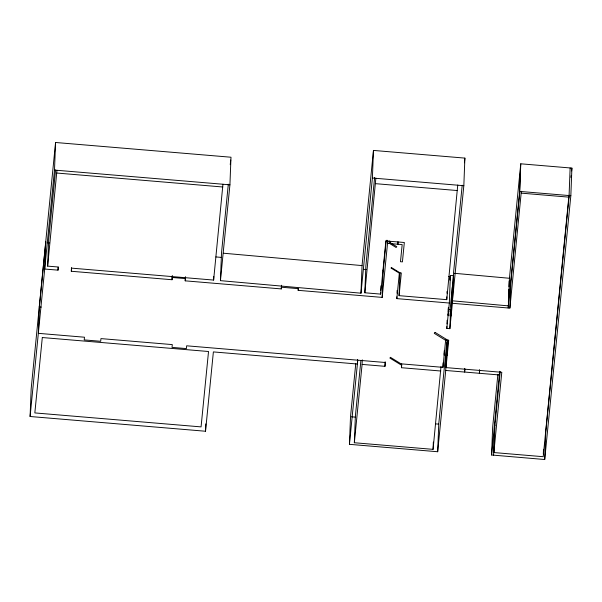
<?xml version="1.0" encoding="UTF-8"?>
<svg xmlns="http://www.w3.org/2000/svg" width="602" height="602" viewBox="0 0 602 602"><rect width="100%" height="100%" fill="white"/><g stroke="black" fill="none" stroke-linecap="round" stroke-linejoin="round"><path stroke-width="0.9" d="M357.573 359.417L357.4 364.022L213.379 351.914L205.523 431.243L30.1 416.501L31.161 388.9L55.565 142.486L230.987 157.227L229.926 184.829L220.437 280.645L360.989 293.189L372.397 178.026L373.458 150.425L464.887 158.108L463.833 185.709L452.433 300.812L508.374 305.876L519.707 191.406L520.768 163.804L571.9 168.101L570.839 195.703L544.712 459.514L491.578 454.992L492.639 427.39L497.892 374.361M39.393 305.741L38.332 333.342L84.483 337.218L84.212 339.912L100.692 341.296L100.955 338.602L172.3 344.6L172.021 347.392L186.379 348.596L186.65 345.804L385.348 362.502L384.971 366.325L362.103 364.406L362.276 359.861M45.767 241.432L44.706 269.034L58.01 270.147L58.319 267.017L47.641 266.122L48.649 239.724L55.565 169.922M30.1 416.501L54.504 170.088L55.565 142.486M47.641 266.122L56.957 170.313M58.01 270.147L58.198 267.122M172.33 275.678L172.037 279.734L71.314 271.269L71.457 267.566M172.037 279.734L172.172 276.107M281.533 285.393L281.292 288.915L185.213 280.841L185.356 277.213M185.213 280.841L185.506 276.785M205.523 431.243L205.809 423.883M71.314 271.269L71.623 268.138L213.62 280.073L213.755 276.431M213.62 280.073L222.943 184.265M220.437 280.645L221.498 253.043L228.316 184.204M281.292 288.915L281.435 285.243M387.756 241.109L382.18 297.396L298.178 290.337L298.246 288.501M446.789 342.862L445.728 370.463L437.677 451.741L349.446 444.329L350.507 416.727L355.774 363.495M441.003 366.483L433.071 449.355L354.345 442.741L355.353 416.411L360.899 360.455M360.989 293.189L362.05 265.587L373.458 150.425M387.65 240.288L387.537 243.351L402.174 244.585L400.481 261.719L402.414 261.885L404.333 242.501L385.882 240.95L380.622 294.107L364.835 292.775L365.865 266.024L374.64 177.44M364.835 292.775L375.859 178.147M380.622 294.107L380.69 292.256M380.765 290.412L380.938 285.799M382.18 297.396L383.241 269.794M389.193 243.231L389.411 240.981M384.971 366.325L385.145 361.697M462.201 185.243L453.494 273.21L452.38 303.295L449.867 328.662L446.812 328.406L449.325 303.039L396.823 298.622L396.891 296.801M397.034 293.166L397.139 290.435M457.753 185.025L446.737 299.661L399.073 295.657L399.954 272.586M440.83 371.02L401.466 367.709L401.609 364.007M433.071 449.355L433.35 442.094M437.677 451.741L438.738 424.139L447.068 340.002L446.007 367.604L501.797 372.292L493.843 452.553L543.207 456.7L568.988 195.289M401.466 367.709L401.843 363.894L442.952 367.348L443.125 362.795M444.156 355.218L444.329 350.665M444.253 354.202L444.396 350.56M446.737 299.661L446.842 296.891M446.985 293.204L447.06 291.36M446.812 328.406L446.88 326.593M446.985 323.868L447.12 320.241M448.069 315.719L448.136 313.898M448.204 312.077L448.377 307.524M448.151 314.861L448.43 307.577M447.211 355.473L447.873 339.897M449.325 303.039L450.334 276.642L448.498 276.484M449.867 328.662L450.597 309.624L448.302 309.428M451.124 315.975L452.268 287.53M464.767 368.386L464.624 372.051L464.91 369.192M479.531 369.628L479.395 373.293L479.674 370.433M493.58 455.217L494.641 427.616M493.843 452.553L494.904 424.952M491.578 454.992L499.645 371.299M521.347 191.285L509.894 308.036L508.163 307.983L508.269 305.199M508.381 302.415L508.878 289.427M508.983 286.642L509.209 280.983M508.374 305.876L509.435 278.274L520.768 163.804M509.894 308.036L510.932 281.126L519.812 191.459M519.549 193.001L520.61 165.399M543.32 453.916L543.493 449.28M544.712 459.514L545.773 431.912L569.214 195.229M569.078 195.552L570.132 167.95M45.722 242.636L39.348 306.945L41.222 307.103M230.25 164.67L230.716 160.019M298.178 290.337L298.344 288.651L281.458 287.229M349.446 444.329L357.776 360.192M354.345 442.741L362.103 364.406M383.196 270.998L386.243 240.251M390.284 243.584L390.51 241.342M397.538 244.164L397.756 241.921M398.042 244.239L398.261 241.996M396.823 298.622L399.382 272.826L401.316 272.984L399.073 295.657M450.01 279.162L450.379 275.438L453.441 275.693L449.957 311.565M449.972 280.276L450.334 276.642M442.952 367.348L445.661 339.987L448.716 340.243L446.007 367.604M464.428 162.788L464.887 158.108M449.98 315.862L450.597 309.624M494.882 425.644L500.239 371.517M570.974 177.455L571.155 175.588M571.622 170.908L571.9 168.101M372.397 178.026L463.833 185.709M519.707 191.406L570.839 195.703M521.279 193.144L568.92 197.147M375.64 183.678L457.543 190.563M54.504 170.088L229.926 184.829M56.859 173.045L222.838 186.996M47.588 242.794L49.462 242.945M215.862 256.934L221.468 257.408M363.563 269.342L366.37 269.583M172.255 277.484L185.439 278.598M452.38 303.295L508.163 307.983M445.728 370.463L499.502 374.978M351.433 416.802L355.15 417.111M435.953 423.906L438.738 424.139M454.42 273.3L509.435 278.274M223.365 253.209L362.05 265.587M389.667 243.501L396.108 247.497L396.771 246.677L390.329 242.719L389.667 243.532M42.306 337.541L34.833 412.919L201.068 426.893L208.533 351.508L42.306 337.541M391.405 267.529L391.007 268.033L399.186 273.067L399.593 272.563L391.405 267.529M390.457 357.34L389.885 358.047L400.97 364.872L401.549 364.157L390.457 357.34M435.058 332.387L434.283 333.342L445.465 340.228L446.248 339.265L435.058 332.387"/></g></svg>
